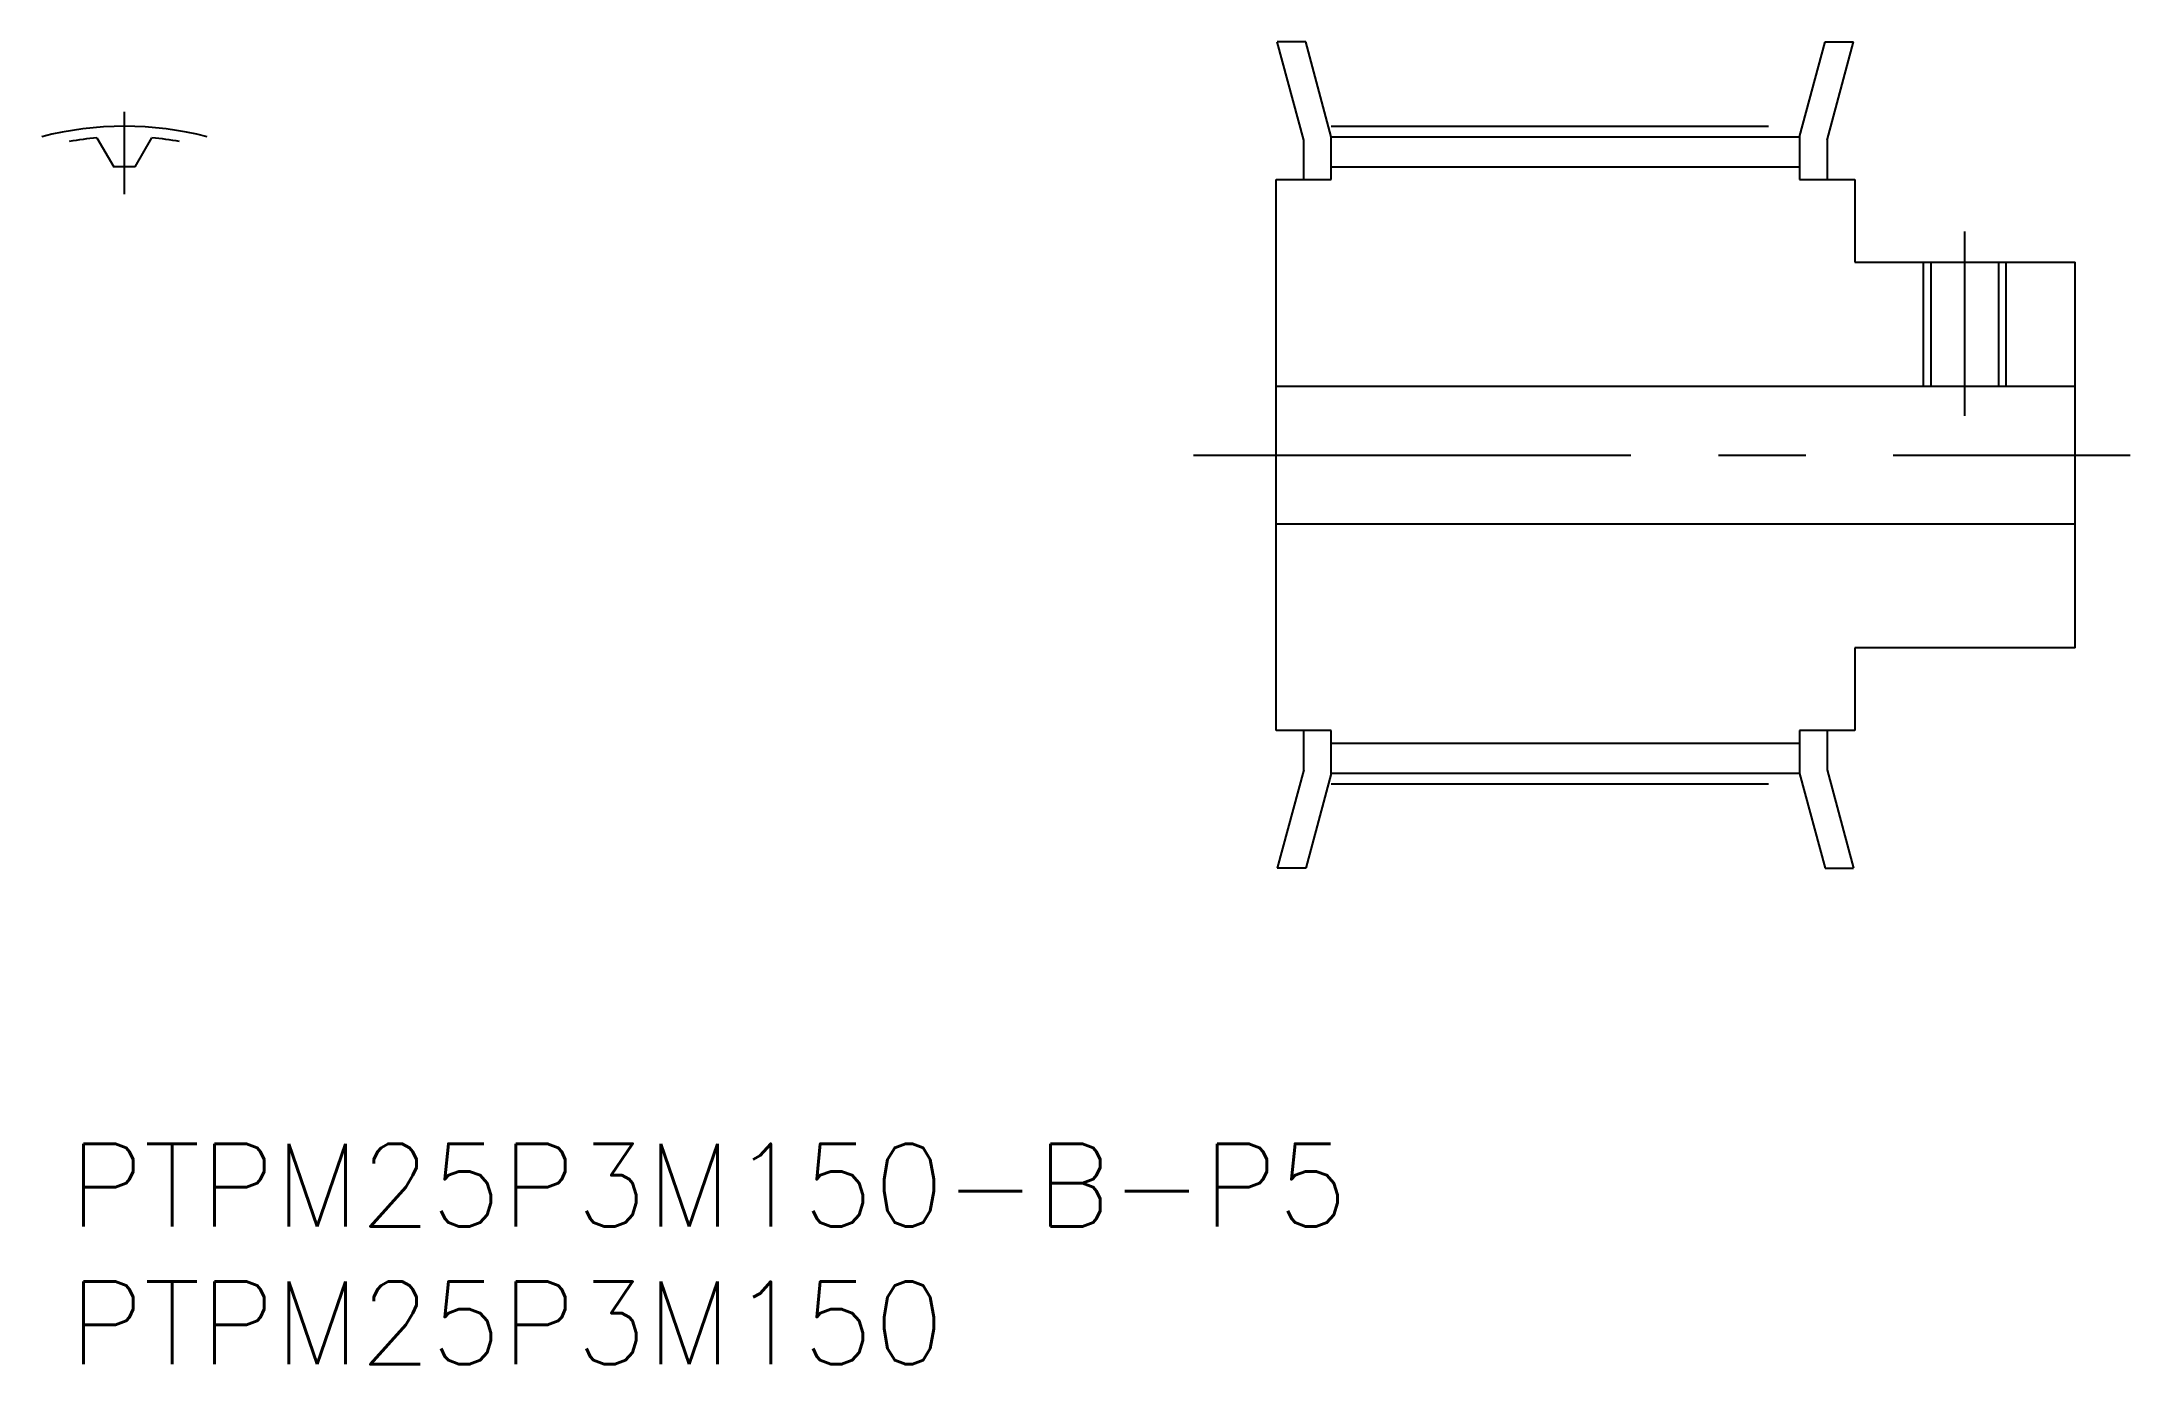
# Model space of a CAD drawing. Extents: x -1 to 74.8, y -8 to 40.
import ezdxf

# ---------------------------------------------------------------- set-up
doc = ezdxf.new("R2010")
doc.units = 0
doc.header["$LTSCALE"] = 0.5
doc.linetypes.add('CENTER', pattern=[50.8, 31.75, -6.35, 6.35, -6.35])
doc.linetypes.add('DASHED', pattern=[19.05, 12.7, -6.35])
for name, color, linetype in [('MSM_CENTER', 1, 'CENTER'), ('MSM_CONTINUOUS', 7, 'CONTINUOUS'), ('MSM_DASHED', 4, 'DASHED'), ('MSM_PART_NUMBER', 7, 'CONTINUOUS')]:
    doc.layers.add(name, color=color, linetype=linetype)
doc.styles.get("Standard").update_dxf_attribs({"font": 'txt.shx', "height": 3, "bigfont": 'bigfont.shx'})

# ---------------------------------------------------------------- blocks, each defined once
blk = doc.blocks.new('*U13')
at = {"layer": 'MSM_PART_NUMBER'}
blk.add_text('PTPM25P3M150-B-P5', height=3, dxfattribs=at).set_placement((0, -3))
blk = doc.blocks.new('*U14')
at = {"layer": 'MSM_PART_NUMBER'}
blk.add_text('PTPM25P3M150', height=3, dxfattribs=at).set_placement((0, -8))

msp = doc.modelspace()

# ---------------------------------------------------------------- linework, layer by layer
at = {"layer": 'MSM_CENTER'}
for p, q in [((2, 34.465), (2, 37.46)), ((45.8, 36.935), (62.8, 36.935)), ((68.8, 26.423), (68.8, 33.112)), ((40.8, 25), (74.8, 25)), ((45.8, 13.065), (62.8, 13.065))]:
    msp.add_line(p, q, dxfattribs=at)
msp.add_arc((2, 25), 11.935, 75.4419, 104.5581, dxfattribs=at)
at = {"layer": 'MSM_CONTINUOUS'}
for p, q in [((44.876, 40), (43.841, 40)), ((44.8, 36.423), (43.841, 40)), ((45.8, 36.555), (44.876, 40)), ((62.8, 36.555), (63.723, 40)), ((63.723, 40), (64.758, 40)), ((63.8, 36.423), (64.758, 40)), ((1, 36.512), (1.61, 35.455)), ((2.393, 35.458), (3, 36.512)), ((44.8, 35), (44.8, 36.423)), ((45.8, 35), (45.8, 36.555)), ((45.8, 36.555), (62.8, 36.555)), ((62.8, 36.555), (62.8, 35)), ((63.8, 36.423), (63.8, 35)), ((43.8, 15), (43.8, 35)), ((43.8, 35), (45.8, 35)), ((45.8, 35.465), (62.8, 35.465)), ((62.8, 35), (64.8, 35)), ((64.8, 35), (64.8, 32)), ((64.8, 32), (72.8, 32)), ((72.8, 18), (72.8, 32)), ((43.8, 27.5), (72.8, 27.5)), ((43.8, 22.5), (72.8, 22.5)), ((64.8, 18), (64.8, 15)), ((72.8, 18), (64.8, 18)), ((45.8, 15), (43.8, 15)), ((44.8, 13.577), (44.8, 15)), ((45.8, 13.445), (45.8, 15)), ((62.8, 14.535), (45.8, 14.535)), ((62.8, 15), (62.8, 13.445)), ((64.8, 15), (62.8, 15)), ((63.8, 15), (63.8, 13.577)), ((44.8, 13.577), (43.841, 10)), ((45.8, 13.445), (44.876, 10)), ((62.8, 13.445), (45.8, 13.445)), ((62.8, 13.445), (63.723, 10)), ((63.8, 13.577), (64.758, 10)), ((44.876, 10), (43.841, 10)), ((63.723, 10), (64.758, 10))]:
    msp.add_line(p, q, dxfattribs=at)
for radius, start, end in [(11.555, 94.96474, 99.96725), (11.555, 80.03275, 85.03526), (10.465, 87.84946, 92.1439)]:
    msp.add_arc((2, 25), radius, start, end, dxfattribs=at)
at = {"layer": 'MSM_DASHED'}
for p, q in [((67.3, 27.5), (67.3, 32)), ((67.57, 27.5), (67.57, 32)), ((70.029, 27.5), (70.029, 32)), ((70.3, 27.5), (70.3, 32))]:
    msp.add_line(p, q, dxfattribs=at)

# ---------------------------------------------------------------- block references
at = {"layer": 'MSM_CONTINUOUS'}
for name in ['*U13', '*U14']:
    msp.add_blockref(name, (0, 0), dxfattribs=at)

doc.saveas('drawing.dxf')
